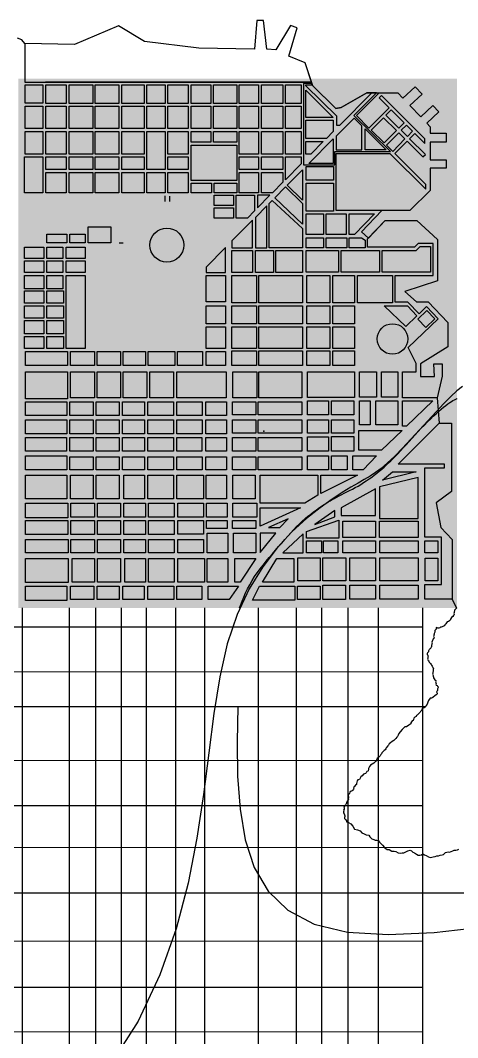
# Model space of a CAD drawing. Extents: x -15455 to 10897, y -24374 to 16165.
# Drawn here: x 381 to 1944, y 2517 to 6152 of the extents above; entities that cross this region are included whole.
import ezdxf

# ---------------------------------------------------------------- set-up
doc = ezdxf.new("R2010")
doc.units = 0
doc.header["$MEASUREMENT"] = 0
for name, color, linetype in [('BLOCKS-OUTLINE', 7, 'CONTINUOUS'), ('COASTLINE', 7, 'CONTINUOUS'), ('HIGHWAY', 7, 'CONTINUOUS'), ('MAP_BORDER', 7, 'CONTINUOUS'), ('STREETS-SPRAWL-12M', 7, 'CONTINUOUS'), ('STREETS-SPRAWL-20M', 7, 'CONTINUOUS'), ('TEMP', 7, 'CONTINUOUS')]:
    doc.layers.add(name, color=color, linetype=linetype)

msp = doc.modelspace()

# ---------------------------------------------------------------- linework, layer by layer
at = {"layer": 'BLOCKS-OUTLINE', "color": 250, "linetype": 'CONTINUOUS'}
for p, q in [((897, 5525.5), (897, 5505.4)), ((914.2, 5523.9), (914.2, 5505.3)), ((734.8, 5357), (748.7, 5357.1))]:
    msp.add_line(p, q, dxfattribs=at)
for points in [[(1422.3, 5930.8), (1399.2, 6000.9), (1340.2, 6024.8), (1370.1, 6124.9), (1346.2, 6134.3), (1294, 6047.1), (1262.4, 6048.8), (1250.4, 6152.2), (1226.5, 6151.4), (1217.9, 6049.6), (1018.7, 6053), (824.6, 6076.1), (731.4, 6132.6), (574.1, 6065.9), (397.1, 6069.3), (397.1, 5930.8)], [(471.5, 5930.8), (1422.3, 5930.8)], [(397.8, 5856.2), (397.8, 5921.7), (461.8, 5921.7), (461.8, 5856.2)], [(472.7, 5854.7), (472.7, 5921.7), (544.5, 5921.7), (544.5, 5854.7)], [(555.4, 5854.7), (555.4, 5921.7), (639.6, 5921.7), (639.6, 5854.7)], [(649, 5854.7), (649, 5921.7), (733.2, 5921.7), (733.2, 5854.7)], [(744.1, 5854.7), (744.1, 5921.7), (823.7, 5921.7), (823.7, 5854.7)], [(833.1, 5854.7), (833.1, 5921.7), (898.6, 5921.7), (898.6, 5854.7)], [(907.9, 5854.7), (907.9, 5921.7), (981.3, 5921.7), (981.3, 5854.7)], [(992.2, 5854.7), (992.2, 5921.7), (1062.4, 5921.7), (1062.4, 5854.7)], [(1071.7, 5854.7), (1071.7, 5921.7), (1154.4, 5921.7), (1154.4, 5854.7)], [(1163.8, 5854.7), (1163.8, 5921.7), (1232.4, 5921.7), (1232.4, 5854.7)], [(1243.3, 5854.7), (1243.3, 5921.7), (1319.8, 5921.7), (1319.8, 5854.7)], [(1329.1, 5854.7), (1329.1, 5921.7), (1385.3, 5921.7), (1385.3, 5854.7)], [(1511.7, 5776.7), (1511.7, 5809.4), (1400.9, 5918.6), (1400.9, 5921.7), (1422.7, 5921.7), (1508.5, 5837.5), (1527.3, 5840.6), (1619.3, 5893.7), (1637.9, 5893.7), (1521.3, 5776.7)], [(1400.9, 5804.7), (1400.9, 5903), (1499.2, 5804.7)], [(1510.1, 5472.5), (1510.1, 5676.8), (1701.2, 5676.8), (1829.9, 5549), (1829.9, 5566.3), (1719.6, 5675.9), (1763.7, 5720.3), (1820, 5664.3), (1828.8, 5672.6), (1772.2, 5728.9), (1791, 5747.8), (1827.2, 5711.8), (1827.2, 5729.2), (1671.9, 5883.6), (1663.2, 5874.9), (1698.9, 5839.4), (1627.1, 5767.3), (1582.5, 5812.2), (1663.5, 5893.7), (1730.1, 5893.7), (1748.6, 5874.1), (1791.9, 5915.2), (1816.8, 5888.9), (1773.5, 5847.9), (1812.2, 5807.1), (1855.5, 5848.1), (1877.1, 5825.3), (1833.8, 5784.3), (1845.6, 5771.8), (1845.6, 5748.7), (1903.2, 5748.6), (1903.2, 5717.4), (1845.6, 5717.4), (1845.5, 5653.4), (1903.2, 5653.4), (1903.2, 5623.8), (1845.5, 5623.8), (1845.5, 5544.2), (1773.7, 5472.5)], [(397.8, 5765.7), (397.8, 5845.3), (461.8, 5845.3), (461.8, 5765.7)], [(472.7, 5765.7), (472.7, 5845.3), (544.5, 5845.3), (544.5, 5765.7)], [(555.4, 5765.7), (555.4, 5845.3), (639.6, 5845.3), (639.6, 5765.7)], [(649, 5765.7), (649, 5845.3), (733.2, 5845.3), (733.2, 5765.7)], [(744.1, 5765.7), (744.1, 5845.3), (823.7, 5845.3), (823.7, 5765.7)], [(833.1, 5765.7), (833.1, 5845.3), (898.6, 5845.3), (898.6, 5765.7)], [(907.9, 5765.7), (907.9, 5845.3), (981.3, 5845.3), (981.3, 5765.7)], [(992.2, 5765.7), (992.2, 5845.3), (1062.4, 5845.3), (1062.4, 5765.7)], [(1071.7, 5765.7), (1071.7, 5845.3), (1154.4, 5845.3), (1154.4, 5765.7)], [(1163.8, 5765.7), (1163.8, 5845.3), (1232.4, 5845.3), (1232.4, 5765.7)], [(1243.3, 5765.7), (1243.3, 5845.3), (1319.8, 5845.3), (1319.8, 5765.7)], [(1329.1, 5765.7), (1329.1, 5845.3), (1385.3, 5845.3), (1385.3, 5765.7)], [(1734.3, 5767), (1753.1, 5786), (1706.6, 5832), (1687.8, 5813)], [(1400.9, 5729.9), (1400.9, 5795.4), (1499.2, 5795.4), (1499.2, 5754.5), (1475, 5729.9)], [(1510.2, 5738.9), (1510.1, 5689.3), (1602.1, 5689.3), (1602.1, 5775.1), (1574.1, 5803.2)], [(1635.4, 5759.9), (1679.4, 5804.4), (1725.8, 5758.5), (1681.8, 5714)], [(397.8, 5673.7), (397.8, 5754.8), (461.8, 5754.8), (461.8, 5673.7)], [(472.7, 5673.7), (472.7, 5754.8), (544.5, 5754.8), (544.5, 5673.7)], [(555.4, 5673.7), (555.4, 5754.8), (639.6, 5754.8), (639.6, 5673.7)], [(649, 5673.7), (649, 5754.8), (733.2, 5754.8), (733.2, 5673.7)], [(744.1, 5673.7), (744.1, 5754.8), (823.7, 5754.8), (823.7, 5673.7)], [(833.1, 5619.1), (833.1, 5754.8), (898.6, 5754.8), (898.6, 5619.1)], [(907.9, 5673.7), (907.9, 5754.8), (981.3, 5754.8), (981.3, 5673.7)], [(992.2, 5717.4), (992.2, 5754.8), (1062.4, 5754.8), (1062.4, 5717.4)], [(1071.7, 5717.4), (1071.7, 5754.8), (1154.4, 5754.8), (1154.4, 5717.4)], [(1163.8, 5673.7), (1163.8, 5754.8), (1232.4, 5754.8), (1232.4, 5673.7)], [(1243.3, 5673.7), (1243.3, 5754.8), (1319.8, 5754.8), (1319.8, 5673.7)], [(1329.1, 5673.7), (1329.1, 5754.8), (1385.3, 5754.8), (1385.3, 5673.7)], [(1688.6, 5689.3), (1613.1, 5689.3), (1613.1, 5764.4)], [(1689.6, 5706.2), (1711.9, 5684.2), (1755.9, 5728.7), (1733.6, 5750.7)], [(1742.1, 5759.3), (1764.4, 5737.2), (1783.2, 5756.2), (1760.9, 5778.3)], [(1400.9, 5673.7), (1400.9, 5718.9), (1464, 5718.9), (1419.1, 5673.7)], [(1499.2, 5728.3), (1499.2, 5640.9), (1412.5, 5640.9)], [(992.2, 5580.1), (992.2, 5706.5), (1154.4, 5706.5), (1154.4, 5580.1)], [(396.3, 5536.4), (396.3, 5664.3), (461.8, 5664.3), (461.8, 5536.4)], [(472.7, 5619.1), (472.7, 5664.3), (544.5, 5664.3), (544.5, 5619.1)], [(555.4, 5619.1), (555.4, 5664.3), (639.6, 5664.3), (639.6, 5619.1)], [(649, 5619.1), (649, 5664.3), (733.2, 5664.3), (733.2, 5619.1)], [(744.1, 5619.1), (744.1, 5664.3), (823.7, 5664.3), (823.7, 5619.1)], [(907.9, 5619.1), (907.9, 5664.3), (981.3, 5664.3), (981.3, 5619.1)], [(1163.8, 5619.1), (1163.8, 5664.3), (1232.4, 5664.3), (1232.4, 5619.1)], [(1243.3, 5619.1), (1243.3, 5664.3), (1319.8, 5664.3), (1319.8, 5619.1)], [(1329.1, 5582.8), (1329.1, 5664.3), (1385.3, 5664.3), (1385.3, 5639.2)], [(472.7, 5536.4), (472.7, 5608.2), (544.5, 5608.2), (544.5, 5536.4)], [(555.4, 5536.4), (555.4, 5608.2), (639.6, 5608.2), (639.6, 5536.4)], [(649, 5536.4), (649, 5608.2), (733.2, 5608.2), (733.2, 5536.4)], [(744.1, 5536.4), (744.1, 5608.2), (823.7, 5608.2), (823.7, 5536.4)], [(833.1, 5536.4), (833.1, 5608.2), (898.6, 5608.2), (898.6, 5536.4)], [(907.9, 5536.4), (907.9, 5608.2), (981.3, 5608.2), (981.3, 5536.4)], [(1163.8, 5536.4), (1163.8, 5608.2), (1232.4, 5608.2), (1232.4, 5536.4)], [(1243.3, 5536.4), (1243.3, 5608.2), (1319.8, 5608.2), (1319.8, 5574.2), (1282.9, 5536.4)], [(1335, 5562.8), (1390, 5618.1), (1390, 5509.9)], [(1402.5, 5581.7), (1402.5, 5630), (1500.7, 5630), (1500.7, 5581.7)], [(992.2, 5536.4), (992.2, 5570.7), (1063.9, 5570.7), (1063.9, 5536.4)], [(1073.3, 5536.4), (1073.3, 5570.7), (1154.4, 5570.7), (1154.4, 5536.4)], [(1402.5, 5470.9), (1402.5, 5570.7), (1500.7, 5570.7), (1500.7, 5470.9)], [(1073.3, 5491.2), (1073.3, 5527.1), (1143.5, 5527.1), (1143.5, 5491.2)], [(1152.9, 5445.9), (1152.9, 5527.1), (1218.4, 5527.1), (1218.4, 5472), (1192.7, 5445.9)], [(1229.3, 5527.1), (1229.3, 5482.3), (1273.2, 5527.1)], [(1329.4, 5557.2), (1390, 5497.4), (1390, 5424.1), (1290.2, 5517.8)], [(1221.5, 5447.9), (1221.5, 5339.9), (1262.1, 5339.9), (1262.2, 5489.6)], [(1270.9, 5339.9), (1270.9, 5498.4), (1281.3, 5508.8), (1390, 5408.5), (1390, 5339.9)], [(1073.3, 5445.9), (1073.3, 5481.8), (1143.5, 5481.8), (1143.5, 5445.9)], [(1402.5, 5386.7), (1402.5, 5461.5), (1464.9, 5461.5), (1464.9, 5386.7)], [(1474.2, 5386.7), (1474.2, 5461.5), (1546, 5461.5), (1546, 5386.7)], [(1556.9, 5386.7), (1556.9, 5461.5), (1647.4, 5461.5), (1575.6, 5386.7)], [(1137.3, 5363.9), (1137.3, 5339.9), (1210.6, 5339.9), (1210.8, 5437.8)], [(1747.2, 4803.2), (1747.2, 4896.8), (1795.6, 4896.8), (1795.6, 4925.8), (1767.4, 4983.2), (1874.8, 5085.5), (1833, 5129.3), (1806.2, 5103.7), (1765.9, 5144.9), (1720.7, 5144.9), (1720.7, 5240), (1856.4, 5240), (1856.4, 5355.5), (1803.4, 5355.5), (1789.6, 5341.4), (1622.4, 5341.4), (1622.4, 5371.1), (1684.8, 5436.6), (1798.7, 5436.6), (1872, 5369.5), (1872, 5221.3), (1755, 5183.9), (1797.1, 5146.4), (1839.3, 5146.4), (1909.5, 5073.1), (1909.5, 4985.7), (1811.2, 4924.9), (1811.2, 4896.8), (1811.2, 4879.7), (1861.1, 4879.7), (1859.5, 4924.9), (1889.2, 4924.9), (1889.2, 4881.2), (1870.5, 4803.2), (1811.2, 4803.2)], [(475.8, 5357), (475.8, 5388.2), (547.6, 5388.2), (547.6, 5357)], [(558.5, 5357), (558.5, 5388.2), (613.1, 5388.2), (613.1, 5357)], [(624, 5357), (624, 5414.7), (705.1, 5414.7), (705.1, 5357)], [(1402.5, 5339.9), (1402.5, 5375.7), (1464.9, 5375.7), (1464.9, 5339.9)], [(1474.2, 5339.9), (1474.2, 5375.7), (1547.5, 5375.7), (1547.5, 5339.9)], [(1556.9, 5339.9), (1556.9, 5375.7), (1600.6, 5375.7), (1613.1, 5366.4), (1613.1, 5339.9)], [(1673.9, 5252.5), (1673.9, 5330.5), (1795.6, 5330.5), (1809.6, 5344.5), (1847.1, 5344.5), (1847.1, 5252.5)], [(396.3, 5300.9), (396.3, 5341.4), (464.9, 5341.4), (464.9, 5300.9)], [(475.8, 5300.9), (475.8, 5341.4), (533.5, 5341.4), (533.5, 5300.9)], [(544.5, 5300.9), (544.5, 5341.4), (613.1, 5341.4), (613.1, 5300.9)], [(1045.2, 5270.6), (1045.2, 5250.9), (1113.9, 5250.9), (1113.9, 5340.5)], [(1137.3, 5250.9), (1137.3, 5330.5), (1210.6, 5330.5), (1210.6, 5250.9)], [(1221.5, 5250.9), (1221.5, 5330.5), (1285.5, 5330.5), (1285.5, 5250.9)], [(1294.8, 5250.9), (1294.8, 5330.5), (1390, 5330.5), (1390, 5250.9)], [(1402.5, 5252.5), (1402.5, 5330.5), (1517.9, 5330.5), (1517.9, 5252.5)], [(1527.3, 5252.5), (1527.3, 5330.5), (1664.5, 5330.5), (1664.5, 5252.5)], [(396.3, 5250.9), (396.3, 5293.1), (464.9, 5293.1), (464.9, 5250.9)], [(475.8, 5250.9), (475.8, 5293.1), (533.5, 5293.1), (533.5, 5250.9)], [(544.5, 5250.9), (544.5, 5293.1), (613.1, 5293.1), (613.1, 5250.9)], [(396.3, 5193.2), (396.3, 5240), (464.9, 5240), (464.9, 5193.2)], [(475.8, 5193.2), (475.8, 5240), (533.5, 5240), (533.5, 5193.2)], [(544.5, 4979.5), (544.5, 5240), (613.1, 5240), (613.1, 4979.5)], [(1045.2, 5146.4), (1045.2, 5240), (1113.9, 5240), (1113.9, 5146.4)], [(1137.3, 5143.3), (1137.3, 5240), (1224.6, 5240), (1224.6, 5143.3)], [(1234, 5143.3), (1234, 5240), (1390, 5240), (1390, 5143.3)], [(1405.6, 5143.3), (1405.6, 5240), (1486.7, 5240), (1486.7, 5143.3)], [(1497.6, 5143.3), (1497.6, 5240), (1575.6, 5240), (1575.6, 5143.3)], [(1586.5, 5143.3), (1586.5, 5240), (1711.3, 5240), (1711.3, 5143.3)], [(396.3, 5141.7), (396.3, 5185.4), (464.9, 5185.4), (464.9, 5141.7)], [(475.8, 5141.7), (475.8, 5185.4), (535.1, 5185.4), (535.1, 5141.7)], [(396.3, 5088.7), (396.3, 5132.4), (464.9, 5132.4), (464.9, 5088.7)], [(475.8, 5088.7), (475.8, 5132.4), (535.1, 5132.4), (535.1, 5088.7)], [(1045.2, 5068.4), (1045.2, 5132.4), (1113.9, 5132.4), (1113.9, 5068.4)], [(1137.3, 5068.4), (1137.3, 5132.4), (1224.6, 5132.4), (1224.6, 5068.4)], [(1234, 5068.4), (1234, 5132.4), (1390, 5132.4), (1390, 5068.4)], [(1405.6, 5068.4), (1405.6, 5132.4), (1486.7, 5132.4), (1486.7, 5068.4)], [(1497.6, 5068.4), (1497.6, 5132.4), (1575.6, 5132.4), (1575.6, 5068.4)], [(1681.7, 5132.4), (1764.4, 5132.4), (1798.6, 5096.5), (1758.8, 5058.5)], [(1802, 5084.9), (1830.7, 5054.8), (1863.1, 5085.7), (1834.4, 5115.8)], [(396.3, 5032.5), (396.3, 5079.3), (464.9, 5079.3), (464.9, 5032.5)], [(475.8, 5032.5), (475.8, 5079.3), (535.1, 5079.3), (535.1, 5032.5)], [(1045.2, 4979.5), (1045.2, 5057.5), (1113.9, 5057.5), (1113.9, 4979.5)], [(1137.3, 4979.5), (1137.3, 5057.5), (1224.6, 5057.5), (1224.6, 4979.5)], [(1234, 4979.5), (1234, 5057.5), (1390, 5057.5), (1390, 4979.5)], [(1405.6, 4979.5), (1405.6, 5057.5), (1486.7, 5057.5), (1486.7, 4979.5)], [(1497.6, 4979.5), (1497.6, 5057.5), (1575.6, 5057.5), (1575.6, 4979.5)], [(396.3, 4979.5), (396.3, 5023.2), (464.9, 5023.2), (464.9, 4979.5)], [(475.8, 4979.5), (475.8, 5023.2), (535.1, 5023.2), (535.1, 4979.5)], [(399.4, 4918.7), (399.4, 4968.6), (549.1, 4968.6), (549.1, 4918.7)], [(560.1, 4918.7), (560.1, 4968.6), (645.9, 4968.6), (645.9, 4918.7)], [(655.2, 4918.7), (655.2, 4968.6), (739.5, 4968.6), (739.5, 4918.7)], [(748.8, 4918.7), (748.8, 4968.6), (828.4, 4968.6), (828.4, 4918.7)], [(837.7, 4918.7), (837.7, 4968.6), (932.9, 4968.6), (932.9, 4918.7)], [(942.3, 4918.7), (942.3, 4968.6), (1032.7, 4968.6), (1032.7, 4918.7)], [(1045.2, 4918.7), (1045.2, 4968.6), (1113.9, 4968.6), (1113.9, 4918.7)], [(1137.3, 4918.7), (1137.3, 4971.7), (1224.6, 4971.7), (1224.6, 4918.7)], [(1234, 4918.7), (1234, 4971.7), (1390, 4971.7), (1390, 4918.7)], [(1405.6, 4918.7), (1405.6, 4971.7), (1486.7, 4971.7), (1486.7, 4918.7)], [(1497.6, 4918.7), (1497.6, 4971.7), (1575.6, 4971.7), (1575.6, 4918.7)], [(399.4, 4800.1), (399.4, 4896.8), (549.1, 4896.8), (549.1, 4800.1)], [(560.1, 4803.2), (560.1, 4896.8), (645.9, 4896.8), (645.9, 4803.2)], [(655.2, 4803.2), (655.2, 4896.8), (739.5, 4896.8), (739.5, 4803.2)], [(748.8, 4803.2), (748.8, 4896.8), (833.1, 4896.8), (833.1, 4803.2)], [(844, 4803.2), (844, 4896.8), (928.2, 4896.8), (928.2, 4803.2)], [(940.7, 4803.2), (940.7, 4896.8), (1117, 4896.8), (1117, 4803.2)], [(1140.4, 4803.2), (1140.4, 4896.8), (1226.2, 4896.8), (1226.2, 4803.2)], [(1234, 4803.2), (1234, 4896.8), (1386.9, 4896.8), (1386.9, 4803.2)], [(1407.1, 4804.8), (1407.1, 4896.8), (1575.6, 4896.8), (1575.6, 4804.8)], [(1592.8, 4806.3), (1592.8, 4896.8), (1653.6, 4896.8), (1653.6, 4806.3)], [(1672.3, 4806.3), (1672.3, 4896.8), (1730.1, 4896.8), (1730.1, 4806.3)], [(399.4, 4740.8), (399.4, 4789.2), (547.6, 4789.2), (547.6, 4740.8)], [(558.5, 4740.8), (558.5, 4789.2), (641.2, 4789.2), (641.2, 4740.8)], [(652.1, 4740.8), (652.1, 4789.2), (734.8, 4789.2), (734.8, 4740.8)], [(745.7, 4740.8), (745.7, 4789.2), (825.3, 4789.2), (825.3, 4740.8)], [(836.2, 4740.8), (836.2, 4789.2), (928.2, 4789.2), (928.2, 4740.8)], [(940.7, 4740.8), (940.7, 4789.2), (1031.2, 4789.2), (1031.2, 4740.8)], [(1043.7, 4740.8), (1043.7, 4789.2), (1118.5, 4789.2), (1118.5, 4740.8)], [(1138.8, 4742.4), (1138.8, 4789.2), (1223.1, 4789.2), (1223.1, 4742.4)], [(1230.9, 4742.4), (1230.9, 4789.2), (1386.9, 4789.2), (1386.9, 4742.4)], [(1407.1, 4742.4), (1407.1, 4792.3), (1482, 4792.3), (1482, 4742.4)], [(1492.9, 4742.4), (1492.9, 4792.3), (1572.5, 4792.3), (1572.5, 4742.4)], [(1592.8, 4706.5), (1592.8, 4792.3), (1631.8, 4792.3), (1631.8, 4706.5)], [(1652.1, 4706.5), (1652.1, 4792.3), (1730.1, 4792.3), (1730.1, 4706.5)], [(1747.2, 4701.8), (1747.2, 4792.3), (1854.9, 4792.3), (1761.3, 4701.8)], [(399.4, 4675.3), (399.4, 4725.2), (547.6, 4725.2), (547.6, 4675.3)], [(558.5, 4675.3), (558.5, 4725.2), (641.2, 4725.2), (641.2, 4675.3)], [(652.1, 4675.3), (652.1, 4725.2), (734.8, 4725.2), (734.8, 4675.3)], [(745.7, 4675.3), (745.7, 4725.2), (825.3, 4725.2), (825.3, 4675.3)], [(836.2, 4675.3), (836.2, 4725.2), (928.2, 4725.2), (928.2, 4675.3)], [(940.7, 4675.3), (940.7, 4725.2), (1031.2, 4725.2), (1031.2, 4675.3)], [(1043.7, 4675.3), (1043.7, 4725.2), (1118.5, 4725.2), (1118.5, 4675.3)], [(1138.8, 4676.9), (1138.8, 4725.2), (1223.1, 4725.2), (1223.1, 4676.9)], [(1230.9, 4676.9), (1230.9, 4725.2), (1386.9, 4725.2), (1386.9, 4676.9)], [(1407.1, 4676.9), (1407.1, 4725.2), (1482, 4725.2), (1482, 4676.9)], [(1492.9, 4676.9), (1492.9, 4725.2), (1572.5, 4725.2), (1572.5, 4676.9)], [(1826.8, 4305.6), (1826.8, 4553.6), (1897, 4553.6), (1897, 4566.1), (1731.6, 4566.1), (1878.3, 4712.7), (1921.9, 4712.7), (1921.9, 4469.4), (1867.3, 4428.8), (1884.5, 4339.9), (1925.1, 4297.8), (1925, 4084.1), (1826.9, 4084.1), (1826.8, 4137.1), (1886.1, 4137.1), (1886.1, 4305.6)], [(399.4, 4612.9), (399.4, 4661.3), (546, 4661.3), (546, 4612.9)], [(558.5, 4612.9), (558.5, 4661.3), (641.2, 4661.3), (641.2, 4612.9)], [(652.1, 4612.9), (652.1, 4661.3), (734.8, 4661.3), (734.8, 4612.9)], [(745.7, 4612.9), (745.7, 4661.3), (825.3, 4661.3), (825.3, 4612.9)], [(836.2, 4612.9), (836.2, 4661.3), (928.2, 4661.3), (928.2, 4612.9)], [(940.7, 4612.9), (940.7, 4661.3), (1029.6, 4661.3), (1029.6, 4612.9)], [(1043.7, 4612.9), (1043.7, 4661.3), (1118.5, 4661.3), (1118.5, 4612.9)], [(1138.8, 4612.9), (1138.8, 4661.3), (1223.1, 4661.3), (1223.1, 4612.9)], [(1230.9, 4612.9), (1230.9, 4661.3), (1386.9, 4661.3), (1386.9, 4612.9)], [(1407.1, 4612.9), (1407.1, 4664.4), (1482, 4664.4), (1482, 4612.9)], [(1492.9, 4612.9), (1492.9, 4665.9), (1572.5, 4665.9), (1572.5, 4612.9)], [(1591.2, 4616), (1591.2, 4686.2), (1745.7, 4686.2), (1672.3, 4616)], [(399.4, 4545.8), (399.4, 4595.7), (547.6, 4595.7), (547.6, 4545.8)], [(558.5, 4545.8), (558.5, 4592.6), (641.2, 4592.6), (641.2, 4545.8)], [(652.1, 4545.8), (652.1, 4592.6), (734.8, 4592.6), (734.8, 4545.8)], [(745.7, 4545.8), (745.7, 4592.6), (825.3, 4592.6), (825.3, 4545.8)], [(836.2, 4545.8), (836.2, 4592.6), (928.2, 4592.6), (928.2, 4545.8)], [(940.7, 4545.8), (940.7, 4592.6), (1031.2, 4592.6), (1031.2, 4545.8)], [(1043.7, 4545.8), (1043.7, 4592.6), (1118.5, 4592.6), (1118.5, 4545.8)], [(1138.8, 4545.8), (1138.8, 4592.6), (1223.1, 4592.6), (1223.1, 4545.8)], [(1230.9, 4545.8), (1230.9, 4592.6), (1386.9, 4592.6), (1386.9, 4545.8)], [(1407.1, 4545.8), (1407.1, 4595.7), (1482, 4595.7), (1482, 4545.8)], [(1492.9, 4545.8), (1492.9, 4595.7), (1549.1, 4595.7), (1549.1, 4545.8)], [(1569.4, 4545.8), (1569.4, 4595.7), (1653.6, 4595.7), (1606.8, 4545.8)], [(399.4, 4442.9), (399.4, 4527.1), (547.6, 4527.1), (547.6, 4442.9)], [(560.1, 4442.9), (560.1, 4527.1), (641.2, 4527.1), (641.2, 4442.9)], [(652.1, 4442.9), (652.1, 4527.1), (734.8, 4527.1), (734.8, 4442.9)], [(750.4, 4442.9), (750.4, 4527.1), (825.3, 4527.1), (825.3, 4442.9)], [(836.2, 4442.9), (836.2, 4527.1), (928.2, 4527.1), (928.2, 4442.9)], [(940.7, 4442.9), (940.7, 4527.1), (1035.9, 4527.1), (1035.9, 4442.9)], [(1045.2, 4442.9), (1045.2, 4527.1), (1118.5, 4527.1), (1118.5, 4442.9)], [(1140.4, 4442.9), (1140.4, 4527.1), (1219.9, 4527.1), (1219.9, 4442.9)], [(1238.7, 4427.3), (1238.7, 4527.1), (1444.6, 4527.1), (1444.6, 4455.3), (1397.8, 4427.3)], [(1455.5, 4461.6), (1455.5, 4527.1), (1586.5, 4527.1)], [(1664.5, 4485), (1664.5, 4372.7), (1803.4, 4372.7), (1803.4, 4519.3)], [(1711.3, 4539.6), (1795.6, 4539.6), (1675.5, 4509.9)], [(1527.3, 4410.1), (1527.3, 4383.6), (1650.5, 4383.6), (1650.5, 4478.7)], [(399.4, 4374.2), (399.4, 4427.3), (550.7, 4427.3), (550.7, 4374.2)], [(561.6, 4377.3), (561.6, 4427.3), (645.9, 4427.3), (645.9, 4377.3)], [(656.8, 4377.3), (656.8, 4427.3), (739.5, 4427.3), (739.5, 4377.3)], [(750.4, 4377.3), (750.4, 4427.3), (828.4, 4427.3), (828.4, 4377.3)], [(839.3, 4377.3), (839.3, 4427.3), (931.3, 4427.3), (931.3, 4377.3)], [(943.8, 4377.3), (943.8, 4427.3), (1035.9, 4427.3), (1035.9, 4377.3)], [(1046.8, 4377.3), (1046.8, 4427.3), (1120.1, 4427.3), (1120.1, 4377.3)], [(1140.4, 4377.3), (1140.4, 4427.3), (1226.2, 4427.3), (1226.2, 4377.3)], [(1238.7, 4344.6), (1238.7, 4410.1), (1382.2, 4410.1)], [(1433.7, 4350.8), (1505.4, 4378.9), (1505.4, 4400.7)], [(399.4, 4314.9), (399.4, 4364.9), (550.7, 4364.9), (550.7, 4314.9)], [(561.6, 4314.9), (561.6, 4364.9), (645.9, 4364.9), (645.9, 4314.9)], [(656.8, 4314.9), (656.8, 4364.9), (739.5, 4364.9), (739.5, 4314.9)], [(750.4, 4314.9), (750.4, 4364.9), (828.4, 4364.9), (828.4, 4314.9)], [(839.3, 4314.9), (839.3, 4364.9), (931.3, 4364.9), (931.3, 4314.9)], [(943.8, 4316.5), (943.8, 4364.9), (1035.9, 4364.9), (1035.9, 4316.5)], [(1046.8, 4336.8), (1046.8, 4364.9), (1120.1, 4364.9), (1120.1, 4336.8)], [(1138.8, 4336.8), (1138.8, 4364.9), (1223.1, 4364.9), (1223.1, 4336.8)], [(1268.3, 4339.9), (1308.9, 4339.9), (1338.5, 4371.1)], [(1404, 4302.5), (1404, 4325.9), (1519.5, 4366.4), (1519.5, 4302.5)], [(1533.5, 4304), (1533.5, 4363.3), (1650.5, 4363.3), (1650.5, 4304)], [(1664.5, 4304), (1664.5, 4363.3), (1803.4, 4363.3), (1803.4, 4304)], [(399.4, 4249.4), (399.4, 4297.8), (552.3, 4297.8), (552.3, 4249.4)], [(561.6, 4249.4), (561.6, 4297.8), (645.9, 4297.8), (645.9, 4249.4)], [(656.8, 4249.4), (656.8, 4297.8), (739.5, 4297.8), (739.5, 4249.4)], [(750.4, 4249.4), (750.4, 4297.8), (828.4, 4297.8), (828.4, 4249.4)], [(839.3, 4249.4), (839.3, 4297.8), (931.3, 4297.8), (931.3, 4249.4)], [(943.8, 4249.4), (943.8, 4297.8), (1035.9, 4297.8), (1035.9, 4249.4)], [(1048.3, 4249.4), (1048.3, 4319.6), (1123.2, 4319.6), (1123.2, 4249.4)], [(1143.5, 4249.4), (1143.5, 4319.6), (1223.1, 4319.6), (1223.1, 4249.4)], [(1294.8, 4319.6), (1238.7, 4319.6), (1238.7, 4251)], [(1319.8, 4249.4), (1391.5, 4249.4), (1391.5, 4318.1)], [(1404, 4249.4), (1404, 4293.1), (1457.1, 4293.1), (1457.1, 4249.4)], [(1464.9, 4249.4), (1464.9, 4293.1), (1516.3, 4293.1), (1516.3, 4249.4)], [(1533.5, 4249.4), (1533.5, 4293.1), (1650.5, 4293.1), (1650.5, 4249.4)], [(1666.1, 4249.4), (1666.1, 4293.1), (1803.4, 4293.1), (1803.4, 4249.4)], [(1826.8, 4249.4), (1826.8, 4293.1), (1873.6, 4293.1), (1873.6, 4249.4)], [(399.4, 4143.3), (399.4, 4229.1), (552.3, 4229.1), (552.3, 4143.3)], [(566.3, 4144.9), (566.3, 4229.1), (645.9, 4229.1), (645.9, 4144.9)], [(656.8, 4144.9), (656.8, 4229.1), (739.5, 4229.1), (739.5, 4144.9)], [(755.1, 4144.9), (755.1, 4229.1), (828.4, 4229.1), (828.4, 4144.9)], [(839.3, 4144.9), (839.3, 4229.1), (931.3, 4229.1), (931.3, 4144.9)], [(943.8, 4144.9), (943.8, 4229.1), (1039, 4229.1), (1039, 4144.9)], [(1048.3, 4144.9), (1048.3, 4229.1), (1123.2, 4229.1), (1123.2, 4144.9)], [(1148.2, 4144.9), (1148.2, 4229.1), (1223.1, 4229.1), (1166.9, 4144.9)], [(1246.5, 4144.9), (1297.9, 4229.1), (1358.8, 4229.1), (1358.8, 4144.9)], [(1372.8, 4149.6), (1372.8, 4232.3), (1452.4, 4232.3), (1452.4, 4149.6)], [(1461.7, 4149.6), (1461.7, 4232.3), (1544.4, 4232.3), (1544.4, 4149.6)], [(1558.5, 4149.6), (1558.5, 4232.3), (1650.5, 4232.3), (1650.5, 4149.6)], [(1666.1, 4149.6), (1666.1, 4232.3), (1803.4, 4232.3), (1803.4, 4149.6)], [(1828.3, 4149.6), (1828.3, 4230.7), (1873.6, 4230.7), (1873.6, 4149.6)], [(399.4, 4079.4), (399.4, 4130.9), (547.6, 4130.9), (547.6, 4079.4)], [(560.1, 4082.5), (560.1, 4130.9), (644.3, 4130.9), (644.3, 4082.5)], [(655.2, 4082.5), (655.2, 4130.9), (734.8, 4130.9), (734.8, 4082.5)], [(747.3, 4082.5), (747.3, 4130.9), (823.7, 4130.9), (823.7, 4082.5)], [(836.2, 4082.5), (836.2, 4130.9), (929.8, 4130.9), (929.8, 4082.5)], [(940.7, 4082.5), (940.7, 4130.9), (1029.6, 4130.9), (1029.6, 4082.5)], [(1053, 4082.5), (1053, 4130.9), (1160.7, 4130.9), (1127.9, 4082.5)], [(1210.6, 4080.9), (1235.5, 4130.9), (1361.9, 4130.9), (1361.9, 4080.9)], [(1371.3, 4082.5), (1371.3, 4130.9), (1452.4, 4130.9), (1452.4, 4082.5)], [(1461.7, 4082.5), (1461.7, 4134), (1542.9, 4134), (1542.9, 4082.5)], [(1558.5, 4084.1), (1558.5, 4134), (1650.5, 4134), (1650.5, 4084.1)], [(1666.1, 4084.1), (1666.1, 4134), (1803.4, 4134), (1803.4, 4084.1)]]:
    msp.add_lwpolyline(points, close=True, dxfattribs=at)
msp.add_lwpolyline([(1625.1, 5373.9), (1600.1, 5396.2), (1673.1, 5472.5)], dxfattribs=at)
for centre, radius in [((904.8, 5349.2), 60.9), ((1711.3, 5013.8), 54.6)]:
    msp.add_circle(centre, radius, dxfattribs=at)
at = {"layer": 'COASTLINE', "color": 250, "linetype": 'CONTINUOUS'}
for points in [[(1426.4, 5918.1), (1399.2, 6000.9), (1340.2, 6024.8), (1370.1, 6124.9), (1346.2, 6134.3), (1294, 6047.1), (1262.4, 6048.8), (1250.4, 6152.2), (1226.5, 6151.4), (1217.9, 6049.6), (1018.7, 6053), (824.6, 6076.1), (731.4, 6132.6), (574.1, 6065.9), (397.1, 6069.3), (397.1, 6069.3)], [(1426.4, 5918.1), (1508.5, 5837.5), (1527.3, 5840.6), (1619.3, 5893.7), (1619.3, 5893.7)], [(1619.3, 5893.7), (1730.1, 5893.7), (1748.6, 5874.1), (1791.9, 5915.2), (1816.8, 5888.9), (1773.5, 5847.9), (1812.2, 5807.1), (1855.5, 5848.1), (1877.1, 5825.3), (1833.8, 5784.3), (1845.6, 5771.8), (1845.6, 5748.7), (1903.2, 5748.6), (1903.2, 5717.4), (1845.6, 5717.4), (1845.5, 5653.4), (1903.2, 5653.4), (1903.2, 5623.8), (1845.5, 5623.8), (1845.5, 5544.2), (1773.7, 5472.5), (1673.1, 5472.5)], [(1625.1, 5373.9), (1600.1, 5396.2), (1673.1, 5472.5)], [(1625.1, 5373.9), (1684.8, 5436.6), (1798.7, 5436.6), (1872, 5369.5), (1872, 5221.3), (1755, 5183.9), (1797.1, 5146.4), (1839.3, 5146.4), (1909.5, 5073.1), (1909.5, 4985.7), (1811.2, 4924.9), (1811.2, 4896.8), (1811.2, 4879.7), (1861.1, 4879.7), (1859.5, 4924.9), (1889.2, 4924.9), (1889.2, 4881.2), (1870.5, 4803.2), (1870.5, 4803.2)], [(1870.5, 4803.2), (1878.3, 4712.7), (1921.9, 4712.7), (1921.9, 4469.4), (1867.3, 4428.8), (1884.5, 4339.9), (1925.1, 4297.8), (1925, 4084.1), (1925, 4084.1)]]:
    msp.add_lwpolyline(points, dxfattribs=at)
at = {"layer": 'COASTLINE', "color": 7, "linetype": 'CONTINUOUS'}
for points in [[(397.1, 6069.3), (386.5, 6083), (371, 6088.4)], [(1925, 4084.1), (1940.1, 4052.1), (1937.3, 4049.8), (1935.8, 4047), (1933.2, 4044.5), (1933.1, 4041.8), (1931.3, 4039.2), (1931.1, 4036.2), (1930.3, 4033.5), (1931.7, 4030.5), (1930.9, 4027.4), (1929.4, 4025.3), (1927.1, 4021.9), (1922.3, 4019.1), (1918.3, 4013.1), (1917.1, 4009.5), (1914.7, 4006.9), (1911.3, 4004.5), (1906.6, 4002.6), (1904.4, 3999.6), (1901.3, 3995.5), (1898.5, 3992.5), (1897.2, 3989), (1894, 3987.3), (1891.7, 3986.2), (1889, 3985), (1885.7, 3984.6), (1882.5, 3983.7), (1880, 3981.9), (1877, 3980.1), (1873.7, 3980.5), (1870.7, 3982), (1867.6, 3983.5), (1867.3, 3981.5), (1867.6, 3979.6), (1867, 3977.3), (1864.7, 3974.5), (1862.8, 3972.5), (1862.5, 3970.1), (1863, 3967.9), (1863.4, 3965.9), (1861.5, 3963.4), (1859.7, 3961.9), (1860.2, 3959.1), (1859, 3956.1), (1859.2, 3953.4), (1857.8, 3950.9), (1858.7, 3948.9), (1860.3, 3946), (1859, 3943.6), (1856.3, 3942.1), (1855.4, 3938.9), (1854, 3936.5), (1853.7, 3935.1), (1852.2, 3933.3), (1852.7, 3931.3), (1851.9, 3929.3), (1852.7, 3927), (1852.3, 3924.6), (1851.4, 3921.8), (1850.7, 3919.5), (1850.2, 3916.9), (1851.1, 3914.4), (1849.7, 3912.3), (1848.8, 3910.1), (1846.8, 3908.1), (1844.7, 3906.5), (1842.9, 3904.8), (1841.2, 3902.3), (1840.5, 3899.2), (1839.8, 3895.9), (1836.5, 3892.5), (1835.6, 3889.7), (1835.2, 3886.8), (1837, 3883.7), (1838.1, 3880.8), (1838.9, 3878.4), (1837.2, 3875.6), (1837.5, 3872.4), (1836.8, 3869.6), (1837.4, 3866.9), (1838.7, 3865.2), (1840.9, 3863.6), (1841, 3861.1), (1842.8, 3859.2), (1844.2, 3856.6), (1847.3, 3854.2), (1848.9, 3850.7), (1851.1, 3847.8), (1852.8, 3844.5), (1853.8, 3842), (1855.5, 3840.1), (1857.5, 3837.6), (1856.3, 3834.6), (1856.8, 3831.9), (1856.8, 3828.8), (1856.6, 3825.8), (1855.2, 3823.1), (1855.4, 3820.8), (1855, 3818.6), (1853.8, 3815.8), (1855, 3813.6), (1857, 3811.3), (1856.8, 3808.6), (1857.2, 3806), (1858.2, 3802.8), (1860.2, 3799.3), (1863.1, 3795.9), (1866.4, 3793.6), (1866.7, 3791.2), (1864.9, 3788.3), (1866.5, 3786), (1867.1, 3783.1), (1866.7, 3780), (1867.9, 3777.1), (1870.7, 3775.7), (1872.1, 3773), (1874.1, 3770.9), (1874.2, 3768.2), (1873.4, 3765.8), (1872.6, 3763.4), (1872.4, 3761), (1872.4, 3758.7), (1871.2, 3756), (1868.8, 3753.4), (1870, 3751.1), (1870.7, 3748.4), (1871, 3746.1), (1870.1, 3743.8), (1864.2, 3740.2), (1855.7, 3732.3), (1850.5, 3730.6), (1845.6, 3730.1), (1840.3, 3722.1), (1838, 3715.6), (1834.6, 3709.2), (1831.5, 3704.3), (1829.4, 3699.6), (1824.6, 3696.3), (1820.6, 3695.1), (1817.5, 3692.1), (1816.5, 3689.6), (1815.9, 3686.4), (1813.4, 3684.9), (1811.1, 3682.5), (1810.2, 3680.8), (1807.5, 3677.8), (1804.9, 3675.1), (1801.6, 3671.8), (1799.6, 3669.3), (1797.1, 3668.3), (1795.8, 3666.4), (1795.3, 3664.5), (1791.6, 3662.9), (1787.9, 3658.6), (1786.9, 3654.4), (1785.3, 3650.5), (1781.5, 3649.2), (1778.7, 3645.4), (1776.7, 3641.7), (1776.9, 3638.3), (1769.1, 3634.1), (1760.7, 3628.4), (1755.1, 3627.8), (1750.4, 3623.1), (1745.3, 3618.6), (1738.7, 3609.7), (1734, 3603.7), (1731.4, 3598), (1729.7, 3593.7), (1726.4, 3591), (1723.2, 3586.6), (1720.5, 3584.2), (1716, 3579.3), (1709.8, 3575.9), (1704.6, 3571.2), (1699.7, 3566.7), (1697.2, 3562.5), (1694.8, 3560), (1688.8, 3553.1), (1686.9, 3548.8), (1685.5, 3545.4), (1681.8, 3542.9), (1678.9, 3540.9), (1675.9, 3537.2), (1673.4, 3534.7), (1671.7, 3531.4), (1669.4, 3528.7), (1667.5, 3524.7), (1663.5, 3520.5), (1660.7, 3518.1), (1656.9, 3515.2), (1655, 3511.4), (1650, 3504.4), (1644.3, 3498.5), (1638.1, 3495.2), (1633.2, 3490.6), (1629.6, 3486.2), (1625.5, 3479.7), (1625.5, 3475.2), (1624.3, 3471), (1622.5, 3469.3), (1619.7, 3468), (1617.2, 3463.9), (1614.2, 3461.8), (1607.1, 3459.2), (1603, 3452.8), (1598, 3449), (1595.9, 3444.1), (1592.8, 3440.2), (1587.9, 3439.1), (1585.2, 3435.1), (1584.1, 3429.7), (1582.4, 3425.9), (1582.7, 3422), (1578.7, 3419.4), (1576.2, 3416.4), (1574.4, 3414.3), (1572.7, 3411.2), (1572.3, 3409.1), (1572.8, 3407.1), (1571.3, 3404.8), (1569.6, 3401.7), (1566.8, 3399.4), (1563.9, 3398.5), (1559, 3394.3), (1557.4, 3389.5), (1553.9, 3385.7), (1552.7, 3381), (1553.8, 3377.6), (1553.8, 3373.8), (1553.3, 3370.2), (1553.5, 3366.6), (1550.8, 3364), (1548.4, 3360), (1546.7, 3357.4), (1547, 3354.6), (1544.4, 3352.2), (1543.2, 3348.9), (1539.8, 3344.4), (1537.2, 3340.5), (1538.5, 3337.1), (1538.6, 3334), (1536.6, 3330.8), (1537.2, 3327.4), (1536.2, 3324), (1536.3, 3321), (1538.7, 3317.6), (1539.4, 3313.7), (1540.7, 3310.4), (1540.9, 3307.3), (1539.6, 3304.3), (1539.3, 3300.8), (1542.5, 3298.4), (1544.8, 3295.4), (1546.6, 3292), (1546.3, 3288.5), (1553.7, 3286), (1561.9, 3281.2), (1569.8, 3273.3), (1575.4, 3262.4), (1585.7, 3259.7), (1595.6, 3256.6), (1601.2, 3249.6), (1609.5, 3245.1), (1617.7, 3242.3), (1626.1, 3241.4), (1630.6, 3235.2), (1636.9, 3228.3), (1644.1, 3225.4), (1649.4, 3223), (1654.7, 3223.5), (1660.2, 3222), (1665.1, 3215.7), (1670, 3210.6), (1675.5, 3205), (1682.1, 3197.2), (1691.6, 3190.1), (1699.7, 3189.3), (1708.9, 3183.6), (1716.7, 3183.6), (1723.1, 3182.3), (1731.5, 3177.5), (1738.8, 3176.6), (1746.1, 3177.5), (1752.2, 3177.9), (1759.1, 3180.8), (1765.7, 3185.3), (1774.9, 3187.9), (1779.4, 3184.6), (1783.6, 3179.9), (1789.7, 3178.4), (1797.6, 3172.7), (1802.5, 3169.9), (1808.6, 3169.3), (1814.8, 3170.7), (1819.3, 3174.4), (1825.6, 3170.7), (1832, 3168.4), (1840, 3163.4), (1845.9, 3161.3), (1851.5, 3162.5), (1857.1, 3163.3), (1864, 3164.9), (1870.2, 3166.6), (1875.8, 3167), (1881.6, 3169.9), (1888.2, 3171.1), (1894.1, 3171.8), (1901.1, 3179.1), (1910, 3180.8), (1915.4, 3179.8), (1921.5, 3182.8), (1926.8, 3185.5), (1931.3, 3186.8), (1937.2, 3187.9), (1943, 3188.2), (1948.5, 3191.1)]]:
    msp.add_lwpolyline(points, dxfattribs=at)
at = {"layer": 'HIGHWAY', "color": 250, "linetype": 'CONTINUOUS'}
for p, q in [((1961.5, 4843.9), (1941.6, 4828.2)), ((1919.8, 4808.1), (1894.8, 4782.9)), ((1941.6, 4828.2), (1919.8, 4808.1)), ((1932.5, 4796.3), (1937.4, 4798.8)), ((1937.4, 4798.8), (1942.2, 4801.1)), ((1942.2, 4801.1), (1942.2, 4801.1)), ((1894.8, 4782.9), (1867.2, 4753.7)), ((1876.5, 4755.4), (1885.6, 4763.2)), ((1885.6, 4763.2), (1894.1, 4770.2)), ((1894.1, 4770.2), (1901.9, 4776.4)), ((1901.9, 4776.4), (1909.1, 4781.8)), ((1909.1, 4781.8), (1915.6, 4786.3)), ((1915.6, 4786.3), (1921.7, 4790.1)), ((1921.7, 4790.1), (1927.2, 4793.4)), ((1927.2, 4793.4), (1932.5, 4796.3)), ((1836.1, 4717.2), (1846.7, 4727.7)), ((1867.2, 4753.7), (1837.7, 4721.8)), ((1846.7, 4727.7), (1857, 4737.5)), ((1857, 4737.5), (1867, 4746.8)), ((1867, 4746.8), (1876.5, 4755.4)), ((1803.2, 4683.1), (1814.2, 4694.8)), ((1837.7, 4721.8), (1807.3, 4688.6)), ((1814.2, 4694.8), (1825.2, 4706.2)), ((1825.2, 4706.2), (1836.1, 4717.2)), ((1776.9, 4655.6), (1747.2, 4624)), ((1770.5, 4647.5), (1781.3, 4659.3)), ((1807.3, 4688.6), (1776.9, 4655.6)), ((1781.3, 4659.3), (1792.2, 4671.2)), ((1792.2, 4671.2), (1803.2, 4683.1)), ((1747.2, 4624), (1719.2, 4595.3)), ((1740.2, 4614.5), (1749.9, 4624.9)), ((1749.9, 4624.9), (1760, 4636)), ((1760, 4636), (1770.5, 4647.5)), ((1719.2, 4595.3), (1693.7, 4570.8)), ((1705.4, 4578.8), (1713.7, 4586.9)), ((1713.7, 4586.9), (1722.2, 4595.5)), ((1722.2, 4595.5), (1731, 4604.7)), ((1731, 4604.7), (1740.2, 4614.5)), ((1671.2, 4551.5), (1650.7, 4536.2)), ((1664, 4541.7), (1672.6, 4548.9)), ((1693.7, 4570.8), (1671.2, 4551.5)), ((1672.6, 4548.9), (1681, 4556.2)), ((1681, 4556.2), (1689.2, 4563.5)), ((1689.2, 4563.5), (1697.3, 4571)), ((1697.3, 4571), (1705.4, 4578.8)), ((1610.5, 4511.6), (1588.1, 4499.1)), ((1630.9, 4523.5), (1610.5, 4511.6)), ((1617.6, 4507), (1627.3, 4513.6)), ((1627.3, 4513.6), (1636.8, 4520.5)), ((1650.7, 4536.2), (1630.9, 4523.5)), ((1636.8, 4520.5), (1646, 4527.5)), ((1646, 4527.5), (1655.1, 4534.6)), ((1655.1, 4534.6), (1664, 4541.7)), ((1562.4, 4484.4), (1531.9, 4465.8)), ((1548.4, 4467.3), (1558.1, 4472.2)), ((1558.1, 4472.2), (1568, 4477.4)), ((1588.1, 4499.1), (1562.4, 4484.4)), ((1568, 4477.4), (1578, 4482.8)), ((1578, 4482.8), (1588, 4488.4)), ((1588, 4488.4), (1598, 4494.3)), ((1598, 4494.3), (1607.9, 4500.5)), ((1607.9, 4500.5), (1617.6, 4507)), ((1495.4, 4441.8), (1452.2, 4411)), ((1480.5, 4430.7), (1488.3, 4435.4)), ((1488.3, 4435.4), (1496.1, 4440)), ((1531.9, 4465.8), (1495.4, 4441.8)), ((1496.1, 4440), (1504.1, 4444.4)), ((1504.1, 4444.4), (1512.3, 4448.8)), ((1512.3, 4448.8), (1520.8, 4453.3)), ((1520.8, 4453.3), (1529.6, 4457.8)), ((1529.6, 4457.8), (1538.9, 4462.5)), ((1538.9, 4462.5), (1548.4, 4467.3)), ((1452.2, 4411), (1403.7, 4372.3)), ((1428.7, 4395.8), (1438.1, 4402.7)), ((1438.1, 4402.7), (1447.3, 4409.1)), ((1447.3, 4409.1), (1456, 4415)), ((1456, 4415), (1464.4, 4420.6)), ((1464.4, 4420.6), (1472.5, 4425.8)), ((1472.5, 4425.8), (1480.5, 4430.7)), ((1403.7, 4372.3), (1352, 4324.9)), ((1378.5, 4353.4), (1388.8, 4363.1)), ((1388.8, 4363.1), (1399.1, 4372.1)), ((1399.1, 4372.1), (1409.1, 4380.5)), ((1409.1, 4380.5), (1419, 4388.4)), ((1419, 4388.4), (1428.7, 4395.8)), ((1347.3, 4321), (1357.8, 4332.3)), ((1357.8, 4332.3), (1368.2, 4343.2)), ((1368.2, 4343.2), (1378.5, 4353.4)), ((1352, 4324.9), (1299.3, 4267.8)), ((1315.2, 4284.6), (1326, 4297.1)), ((1326, 4297.1), (1336.7, 4309.3)), ((1336.7, 4309.3), (1347.3, 4321)), ((1299.3, 4267.8), (1247.8, 4200.1)), ((1282.1, 4246), (1293.3, 4259)), ((1293.3, 4259), (1304.3, 4271.9)), ((1304.3, 4271.9), (1315.2, 4284.6)), ((1248.8, 4206.1), (1259.8, 4219.5)), ((1259.8, 4219.5), (1270.9, 4232.8)), ((1270.9, 4232.8), (1282.1, 4246)), ((1247.8, 4200.1), (1199.4, 4121.1)), ((1228, 4178.6), (1238.2, 4192.4)), ((1238.2, 4192.4), (1248.8, 4206.1)), ((1201, 4135.9), (1209.3, 4150.4)), ((1209.3, 4150.4), (1218.3, 4164.6)), ((1218.3, 4164.6), (1228, 4178.6)), ((1199.4, 4121.1), (1156.4, 4029.7)), ((1186.2, 4106.5), (1193.3, 4121.3)), ((1193.3, 4121.3), (1201, 4135.9)), ((1167.4, 4061.4), (1173.4, 4076.5)), ((1173.4, 4076.5), (1179.6, 4091.6)), ((1179.6, 4091.6), (1186.2, 4106.5)), ((1164.2, 4052.9), (1167.4, 4061.4)), ((1156.4, 4029.7), (1120.8, 3925)), ((1120.8, 3925), (1093.9, 3806.7)), ((1093.9, 3806.7), (1073, 3676.2)), ((1073, 3676.2), (1054.8, 3535.3)), ((1054.8, 3535.3), (1035.6, 3386)), ((1035.6, 3386), (1012, 3230)), ((1012, 3230), (980.5, 3069.3)), ((980.5, 3069.3), (937.5, 2905.8)), ((937.5, 2905.8), (879.7, 2741.4)), ((879.7, 2741.4), (802.1, 2576.5)), ((802.1, 2576.5), (694.1, 2406.7))]:
    msp.add_line(p, q, dxfattribs=at)
at = {"layer": 'MAP_BORDER', "color": 7, "linetype": 'CONTINUOUS'}
msp.add_solid([(374.4, 4052.9), (374.4, 5943.6), (1942.2, 4052.9), (1942.2, 5943.6)], dxfattribs=at)
at = {"layer": 'STREETS-SPRAWL-12M', "color": 253, "linetype": 'CONTINUOUS'}
for p, q in [((387.7, 4052.9), (387.7, -2662.1)), ((556, 4052.9), (556, -2498.7)), ((649.6, 4052.9), (649.6, -2407.9)), ((741, 4052.9), (741, -2319.1)), ((830.4, 4052.9), (830.4, -2232.4)), ((935.7, 4052.9), (935.7, -2130.2)), ((1039.9, 4052.9), (1039.9, -2029)), ((1231.3, 4052.9), (1231.3, -1843.2)), ((1367.4, 4052.9), (1367.4, -1711.1)), ((1457.8, 4052.9), (1457.8, -1623.3)), ((1551.4, 4052.9), (1551.4, -1532.5)), ((1659.5, 4052.9), (1659.5, 481.1)), ((1818.4, 4052.9), (1818.4, 481.1)), ((-1054.9, 3985.6), (1818.4, 3984.8)), ((-1054.9, 3827.7), (1818.4, 3824.7)), ((-1054.9, 3508.8), (1818.4, 3508)), ((-1054.9, 3347.4), (1818.4, 3346.6)), ((-1054.9, 3198.2), (1818.4, 3197.4)), ((-2358.4, 3034.4), (2483.8, 3034.4)), ((-1054.9, 2863.2), (1818.4, 2862.4)), ((-1054.9, 2698.8), (1818.4, 2697.9)), ((-1054.9, 2540.8), (1818.4, 2537.9))]:
    msp.add_line(p, q, dxfattribs=at)
at = {"layer": 'STREETS-SPRAWL-20M', "color": 252, "linetype": 'CONTINUOUS'}
for p, q in [((-2358.4, 3700.6), (1829.9, 3700.6)), ((1158.2, 3700.6), (1156.3, 3574.7)), ((1156.3, 3574.7), (1157.8, 3451.5)), ((1157.8, 3451.5), (1166.2, 3333.8)), ((1166.2, 3333.8), (1184.9, 3224.4)), ((1184.9, 3224.4), (1217.2, 3125.8)), ((1217.2, 3125.8), (1266.7, 3040.9)), ((1266.7, 3040.9), (1336.7, 2972.5)), ((1336.7, 2972.5), (1430.7, 2923.1)), ((1430.7, 2923.1), (1550.9, 2894.8)), ((1859.9, 2892.8), (2041.8, 2913.6)), ((1550.9, 2894.8), (1695.2, 2885.6)), ((1695.2, 2885.6), (1859.9, 2892.8))]:
    msp.add_line(p, q, dxfattribs=at)
msp.add_point((1251.1, 4684.7), dxfattribs=at)
msp.add_point((1251.1, 4684.7), dxfattribs=at)
msp.add_point((1251.1, 4684.7), dxfattribs=at)
msp.add_point((1251.1, 4684.7), dxfattribs=at)
msp.add_point((1251.1, 4684.7), dxfattribs=at)
msp.add_point((1251.1, 4684.7), dxfattribs=at)
msp.add_point((1251.1, 4684.7), dxfattribs=at)
msp.add_point((1251.1, 4684.7), dxfattribs=at)
msp.add_point((1251.1, 4684.7), dxfattribs=at)
msp.add_point((1251.1, 4684.7), dxfattribs=at)
msp.add_point((1251.1, 4684.7), dxfattribs=at)
msp.add_point((1251.1, 4684.7), dxfattribs=at)
at = {"layer": 'TEMP', "color": 105, "linetype": 'CONTINUOUS'}
msp.add_lwpolyline([(1422.5, 5926.3), (1393.1, 5926.3), (1393.1, 5635.5), (1505.4, 5635.5), (1505.4, 5683.1), (1703.7, 5683.1), (1573.2, 5812.8), (1653.6, 5893.7), (1619.3, 5893.7), (1527.3, 5840.6), (1508.5, 5837.5), (1422.7, 5921.7)], close=True, dxfattribs=at)

doc.saveas('drawing.dxf')
